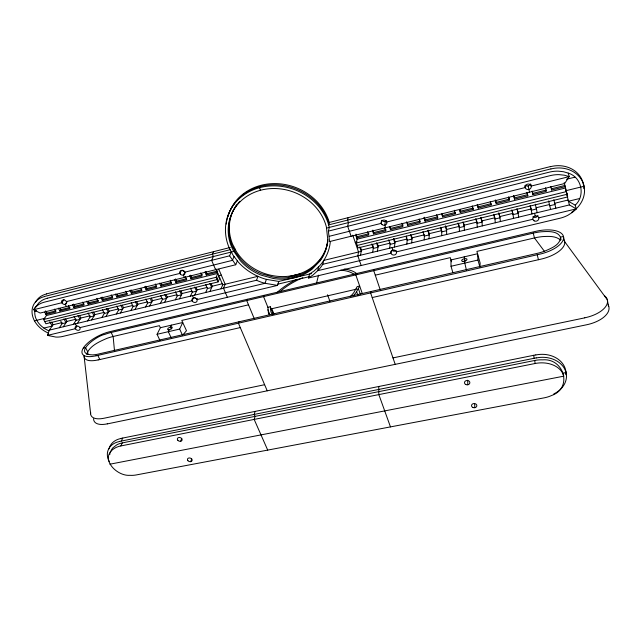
<?xml version="1.0" encoding="UTF-8"?>
<svg xmlns="http://www.w3.org/2000/svg" width="641" height="641" viewBox="0 0 641 641"><rect width="100%" height="100%" fill="white"/><g stroke="black" fill="none" stroke-linecap="round" stroke-linejoin="round"><path stroke-width="0.96" d="M442.611 215.608L455.31 212.475L455.342 213.693L442.602 216.826L442.082 213.79M441.705 235.672L441.753 230.624L429.254 233.653L429.077 238.708M437.675 218.036L437.699 216.818L425.119 219.911L425.063 221.145L437.675 218.036L436.681 214.655M424.198 239.886L424.422 234.822L412.051 237.819L411.69 242.899M34.967 310.02C33.324 319.258 40.8 327.543 48.916 330.796M406.851 244.061L407.267 238.973L395.008 241.945L394.471 247.041M271.183 308.353L271.143 308.882L356.965 289.051M419.166 218.982L420.192 222.339L407.7 225.416L407.243 222.387M269.324 314.298A48.908 21.498 -20.6 0 1 268.451 312.616L267.898 307.311L270.286 306.759L270.847 311.654A46.328 20.36 -20.6 0 0 272.85 314.691M378.743 386.515L378.839 394.6L390.473 426.898M391.146 251.248L390.93 253.187L317.672 270.702L313.04 274.949L308.537 278.018L309.587 274.068L314.05 271.007L318.657 266.784A39.582 34.959 18.5 0 0 323.713 260.414L324.843 258.684A53.235 47.073 20.2 0 0 330.323 241.617M389.688 248.195L390.129 244.357L388.67 239.862M401.827 223.268L402.877 226.602L390.513 229.646L390.089 226.626M385.738 230.816L385.898 229.582L373.687 232.587L373.495 233.829L385.738 230.816L384.664 227.507M109.843 454.381L109.964 453.435M385.305 221.498L384.816 225.199L385.634 227.723M381.611 220.6L381.227 223.364L329.274 236.289M377.421 251.144L378.134 246.032L377.196 243.195M370.802 291.559L370.61 292.921L395.201 364.352M373.927 269.42L373.751 270.67L380.353 290.197M372.685 252.29L373.254 248.436L371.764 243.981M360.546 255.206L361.428 250.078L360.546 247.49M357.061 239.205L565.466 188.005L567.646 196.947L358.039 247.899L356.356 242.995L357.061 239.205L355.739 235.343M355.979 234.101L356.877 236.729L356.644 237.979L368.767 234.999L367.662 231.705M86.575 354.265C89.7 345.852 98.954 341.845 106.654 338.488A25.103 9.992 -26.3 0 1 113.145 336.493L159.393 325.676L160.362 327.719L157.061 334.298L159.986 340.451M348.111 217.684L347.598 220.103L348.448 222.603L347.678 226.289L351.108 236.257M318.657 266.784L317.672 270.702A39.894 35.143 18.5 0 0 322.768 264.308L323.713 260.414L361.212 251.352L359.729 247.025M316.59 282.937L318.505 275.181M326.622 228.084L549.161 172.189A30.231 26.481 -16.5 0 1 558.111 171.155L563.343 171.7L568.214 173.102L569.24 176.604L564.673 183.51L329.57 241.569L328.392 231.113L329.314 227.403L327.872 222.379A53.235 47.073 20.2 0 0 260.262 187.517A53.235 47.073 20.2 0 0 228.989 247.37L232.947 254.998L238.204 261.977A53.235 47.073 20.2 0 0 255.903 275.382L257.978 276.311A39.438 34.614 20 0 0 266.392 279.348L278.763 281.423L311.518 273.603M228.052 216.41A52.963 46.905 20.3 0 1 276.744 183.63A52.963 46.905 20.3 0 1 328.488 219.951L329.242 222.451L328.633 224.887L550.899 168.879M356.196 273.603L355.795 274.901L362.269 293.466M263.82 295.373L263.563 296.607L267.898 307.311M255.07 411.418L254.189 414.423L255.046 416.37L254.165 419.414L267.706 450.094M294.107 277.761L294.868 275.157M62.105 322.567L53.059 324.763L49.333 330.139L47.45 335.387L55.879 337.07A26.081 20.2 29.9 0 0 62.722 336.445L277.497 285.397L278.763 281.423M110.172 452.498L112.471 448.211L116.654 444.894A23.324 17.211 20.9 0 1 122.295 442.907L534.698 360.482A26.826 21.474 -4.3 0 1 542.687 359.857C564.04 357.982 572.95 388.125 551.564 395.513A27.074 21.738 -4.3 0 1 544.137 397.853L136.253 474.941A23.533 17.379 21.2 0 1 129.851 475.318C116.149 476.375 98.394 457.345 115.196 447.931A23.429 17.243 20.8 0 1 120.861 445.944L535.139 363.495A26.954 21.538 -4.2 0 1 543.175 362.878C551.621 363.175 561.42 367.325 563.816 376.171L109.915 464.196M266.392 279.348L265.029 283.298L196.963 299.587M190.697 461.656L191.707 458.868M49.333 330.139L256.552 280.245L257.978 276.311L222.699 284.844L221.025 288.803M238.925 321.814L238.412 323.2L267.225 390.818M247.202 299.291L246.729 300.565L254.253 318.657M180.658 441.28L181.724 438.532M308.537 278.018L559.745 218.301A30.648 26.914 -17 0 0 568.094 215.152L572.509 212.307L576.275 208.878L575.209 205.176C585.553 195.769 581.82 177.116 568.214 173.102M231.249 252.033L229.598 255.823L44.509 302.127A25.928 20.047 29.3 0 0 38.54 304.667L35.728 306.967L33.612 309.739L40.167 313.048L235.736 264.749L237.33 260.903M234.021 256.552L232.403 260.366L184.8 272.185M234.334 250.15L234.862 248.9M218.084 281.92L216.105 277.305L217.828 273.411L46.481 315.508L43.628 319.49L45.92 323.769L218.084 281.92L219.783 278.002M233.148 247.835L233.693 246.593M209.928 291.471L212.259 286.207L211.121 283.562M205.641 292.504L207.42 288.538L205.617 284.388M217.339 272.257L206.258 274.981L206.859 273.699L205.865 271.399M194.648 295.148L197.116 289.868L195.962 287.248M193.598 297.552L192.1 300.749L79.869 327.623M182.533 335.283L179.664 329.073L182.725 322.503L160.362 327.719M213.573 251.673L212.403 254.173L213.397 256.52L211.626 260.318L215.624 269.709M120.853 445.944L122.295 442.907M121.317 441.064L122.743 438.059M190.401 296.174L192.284 292.2L190.497 288.186M169.288 329.706L168.319 331.693L171.219 337.871M171.508 325.123L170.554 327.078L171.379 328.833M200.649 272.978L201.979 276.039L191.002 278.739L191.635 277.449L190.633 275.173M179.512 298.794L182.116 293.506L192.012 291.11M175.297 299.812L177.285 295.83L181.467 294.82L179.616 290.718M184.937 272.024L183.366 275.109L184.4 277.425M174.528 279.436L175.89 282.457L176.555 281.167L186.499 278.715M164.513 302.408L167.253 297.103L176.972 294.748M181.475 270.326L179.881 273.411L66.384 301.599M160.338 303.409L162.429 299.419L166.572 298.418L164.697 294.347M36.024 306.807L38.66 303.041L41.465 300.749A25.744 19.975 29.4 0 1 47.394 298.217M149.649 305.981L152.526 300.669L162.157 298.337M159.529 283.138L160.915 286.142L161.612 284.844L171.468 282.417M145.515 306.975L147.702 302.985L151.813 301.991L150.603 299.419M134.922 309.531L137.927 304.211L147.47 301.895M144.674 286.807L146.076 289.788L146.805 288.498L156.492 286.11M130.828 310.516L133.112 306.51L137.182 305.525L135.251 301.502M129.955 290.445L131.373 293.41L132.134 292.112L141.733 289.748M120.332 313.04L123.465 307.712L132.919 305.42M116.277 314.018L118.657 310.012L122.687 309.034L120.732 305.036M105.877 316.526L109.13 311.181L118.505 308.914M115.372 294.051L116.806 296.991L117.599 295.693L127.11 293.346M101.855 317.487L104.331 313.473L108.321 312.504L106.35 308.537M91.551 319.971L94.924 314.619L104.211 312.375M100.917 297.624L102.368 300.549L103.201 299.243L112.616 296.919M87.569 320.933L90.125 316.91L94.091 315.949L92.088 312.007M76.928 326.269L75.35 328.705L47.45 335.387L48.572 333.761M77.353 323.393L80.846 318.032L90.052 315.805M86.591 301.158L88.065 304.066L88.923 302.76L98.257 300.461M73.403 324.338L76.055 320.308L79.981 319.362L77.954 315.444M63.283 326.774L66.888 321.413L76.015 319.202M59.365 327.719L62.105 323.681L65.999 322.744L63.948 318.849M72.401 304.667L73.891 307.552L74.773 306.246L84.027 303.962M58.331 308.145L59.837 311.013L60.759 309.699L69.925 307.44M66.88 301.999L65.238 304.355L66.384 306.566M64.028 299.595L61.816 302.736L33.612 309.739L36.553 305.797M55.951 310.885L46.857 313.12L45.912 314.435L55.927 311.975L54.421 309.114M183.094 334.626L186.483 330.708L181.78 320.436L248.508 304.828M46.416 293.907L230.247 247.466M329.242 222.451L550.315 166.604M44.501 296.471L230.087 249.718M47.394 298.217L233.789 251.4M328.392 231.113L550.034 175.674A30.488 26.65 -16.2 0 1 559.056 174.64L564.328 175.193L569.24 176.604L531.205 186.058A3.101 2.764 -15.5 0 1 527.247 189.504A3.101 2.764 -15.5 0 1 526.133 184.856A3.101 2.764 -15.5 0 1 531.205 186.058L530.852 184.287M386.779 221.986L525.179 187.557L524.859 185.786M34.798 311.133L36.633 310.685M566.516 179.264L575.009 177.156M191.635 277.449L202.588 274.749M206.859 273.699L217.908 270.975M356.877 236.729L368.968 233.749M390.657 228.404L402.989 225.368L402.468 223.701M407.804 224.182L420.256 221.113M460.31 212.467L460.27 211.25L473.106 208.093L473.178 209.303L460.31 212.467L459.541 209.719M478.202 208.069L478.114 206.859L491.078 203.662L491.206 204.864L478.202 208.069L477.2 204.375M508.529 196.899L509.411 200.385L496.278 203.622L496.142 202.412L509.242 199.183L508.802 197.444M527.583 194.664L527.807 195.858L514.539 199.127L514.354 197.925L527.583 194.664L527.158 192.909M546.116 190.097L532.751 193.39L532.983 194.584L546.388 191.29L545.571 187.749M59.837 311.013L69.949 308.521L68.451 305.645M73.891 307.552L84.083 305.044L82.609 302.143M88.065 304.066L98.353 301.534L96.791 298.402M102.368 300.549L112.752 297.993L111.205 294.836M116.806 296.991L127.287 294.419L125.756 291.238M131.373 293.41L141.949 290.806L140.82 288.41M146.076 289.788L156.749 287.168L155.258 283.947M160.915 286.142L171.684 283.49L170.218 280.253M175.89 282.457L186.763 279.78L185.313 276.519M551.629 190L565.17 186.667L564.841 185.481L551.332 188.815L551.629 190L550.811 186.451M34.55 320.837L44.902 318.297M221.281 275.101L218.805 275.71L217.091 279.612L44.774 321.63M355.21 242.298L356.997 241.865M43.628 319.49L216.105 277.305M356.356 242.995L566.46 191.595M357.197 245.447L567.053 194.279L566.059 190.665L583.999 186.275L583.238 183.911M197.116 289.868L207.099 287.456M212.259 286.207L222.339 283.763M361.428 250.078L373.447 247.17L372.501 244.333M378.134 246.032L390.273 243.091M446.641 234.486L446.633 229.438L459.26 226.385L458.427 223.453M464.38 230.207L464.188 225.191L476.936 222.098L476.127 219.15M482.304 225.896L481.912 220.897L494.796 217.78L494.011 214.799M500.405 221.538L499.82 216.562L512.832 213.405L512.079 210.408M518.697 217.131L517.912 212.179L531.052 208.998L530.323 205.977M549.465 204.535L536.188 207.748L537.174 212.684M43.933 328.08L52.137 326.093L49.79 321.694M192.284 292.2L196.507 291.182L194.68 287.048M207.42 288.538L211.682 287.513L209.879 283.354M373.254 248.436L377.958 247.298L376.475 242.827M390.129 244.357L394.872 243.211L393.462 238.821M549.746 205.753L554.946 204.495L553.84 199.688M566.94 194.648L568.399 201.242L579.608 198.534M322.768 264.308L569.408 204.928L576.275 208.878L538.809 217.836M289.139 276.527L300.645 273.771M396.402 251.873L532.871 219.254M277.417 284.259L309.379 276.648M608.686 306.566L607.219 299.635L564.513 241.433L563.383 236.489L560.498 237.162C560.458 244.942 551.132 248.243 545.179 250.96A28.436 12.508 -13.8 0 1 536.982 253.427L98.57 354.024A24.927 9.751 -26 0 1 92.536 354.898C71.784 354.032 97.16 335.483 104.627 334.482A25.167 9.911 -26.2 0 1 111.133 332.479L533.264 233.132A28.709 12.748 -13.7 0 1 541.333 231.778C548.111 231.385 559.97 230.456 561.067 239.63M375.273 275.173L450.278 257.634L451.496 261.784M83.346 348.079L85.517 347.574L87.617 351.605L87.945 354.553M157.061 334.298L179.664 329.073M451.016 266.271L477.954 260.046L477.553 253.748L450.96 259.95L451.016 266.271L452.81 272.377M96.022 355.819L539.482 254.237A26.457 11.682 -13.7 0 0 563.511 236.465A26.473 11.698 -13.7 0 0 535.203 231.465L110.212 331.573A23.172 9.086 -26.2 0 0 83.25 348.095A23.164 9.078 -26.2 0 0 96.054 355.763M98.153 359.938L240.287 327.583M372.205 297.56L540.692 259.212A26.393 11.77 -13.6 0 0 564.633 241.401A26.401 11.786 -13.6 0 0 564.008 239.966M264.621 384.704L104.267 418.188A22.355 9.903 -27.7 0 1 90.669 412.363M392.981 357.902L584.76 317.856M107.303 423.893L586.339 324.827A25.768 13.068 -11.2 0 0 608.806 306.542A25.784 13.076 -11.2 0 0 608.069 304.956M121.109 438.388L535.78 354.89M119.675 441.393L536.221 357.87M277.497 285.397L265.029 283.298A39.742 34.79 19.9 0 1 256.552 280.245M568.399 201.242L575.209 205.176M560.675 240.231C555.899 235.744 548.568 236.273 542.486 236.609A28.629 12.844 -13.6 0 0 534.442 237.947L476.904 251.4L480.141 263.042L479.917 267.089L477.954 260.046M235.736 264.749L229.598 255.823M544.578 251.528L534.442 237.947L533.264 233.132M44.694 312.143L46.481 315.508M45.639 310.837L46.857 313.12M51.657 322.127L53.059 324.763M60.807 321.213L62.105 323.681M60.006 308.265L60.759 309.699M65.598 318.938L66.888 321.413M75.374 323.865L76.503 326.029M74.027 316.398L76.055 320.308M73.667 304.082L74.773 306.246M79.564 315.548L80.846 318.032M97.752 355.418L99.884 359.545M88.121 312.968L90.125 316.91M88.186 301.31L88.923 302.76M93.658 312.119L94.924 314.619M102.4 309.611L104.331 313.473M111.133 332.479L113.145 336.493L114.531 351.236M102.111 297.047L103.201 299.243M107.88 308.666L109.13 311.181M116.75 306.118L118.657 310.012M116.886 294.219L117.599 295.693M122.223 305.172L123.465 307.712M131.229 302.6L133.112 306.51M131.076 289.892L132.134 292.112M136.709 301.655L137.927 304.211M145.844 299.043L147.702 302.985M145.763 286.263L146.805 288.498M151.316 298.105L152.526 300.669M160.595 295.461L162.429 299.419M160.923 283.346L161.612 284.844M166.059 294.515L167.253 297.103M175.474 291.839L177.285 295.83M175.538 278.899L176.555 281.167M180.946 290.902L182.116 293.506M192.524 295.661L193.526 297.921M189.656 275.694L191.002 278.739M204.936 271.92L206.258 274.981M215.937 268.956L222.699 284.844M227.379 297.304L223.501 288.202L225.159 284.251L218.789 269.22M267.834 309.723L269.693 314.298M268.283 312.047L269.404 314.803M271.736 308.553L273.963 314.09M270.286 306.759L273.378 314.419M259.517 187.709L260.494 190.265M327.519 294.772L329.915 301.262M358.439 288.787L360.394 294.379M356.636 291.695L357.95 295.429M352.766 235.175L358.535 251.993L357.854 255.855L361.171 265.502M372.87 230.119L373.687 232.587M372.405 230.536L373.495 233.829M392.076 247.618L392.877 250.078A2.852 2.532 4.9 0 1 396.434 253.187A2.852 2.532 4.9 0 1 391.691 254.317A2.852 2.532 4.9 0 1 392.877 250.078M393.886 238.444L395.008 241.945M389.656 226.97L390.513 229.646M406.362 236.104L406.811 237.539M406.258 237.362L407.163 240.239L411.955 239.077L410.585 234.662M406.586 221.826L407.7 225.416M411.226 235.175L412.051 237.819M422.98 231.521L424.366 236.072L429.214 234.902L427.868 230.456M328.937 223.669L328.184 221.161A53.099 46.993 20.3 0 0 274.468 184.72A53.099 46.993 20.3 0 0 226.754 220.792M424.302 217.211L425.119 219.911M428.188 230.095L429.254 233.653M423.973 217.531L425.063 221.145M440.904 227.707L441.328 229.166M440.391 227.283L441.745 231.874L446.633 230.688L445.327 226.209M445.591 225.864L446.633 229.438M441.801 214.094L442.602 216.826M466.44 270.181L464.364 261.264M465.021 261.344L464.204 256.857M454.373 210.28L455.342 213.693M457.978 223.004L459.293 227.627L464.236 226.433L462.962 221.922M459.757 209.423L460.27 211.25M463.427 222.483L464.188 225.191M567.646 196.947L564.208 182.621M569.408 204.928L568.062 200.032L554.649 203.277L555.843 208.189M472.241 205.865L473.178 209.303M475.75 218.685L477.024 223.34L482.008 222.139L480.782 217.587M477.617 205.008L478.114 206.859M480.934 217.267L481.912 220.897M490.293 201.402L491.206 204.864M493.69 214.318L494.924 219.014L499.964 217.796L498.77 213.213M495.661 200.553L496.142 202.412M498.874 212.9L499.82 216.562M495.309 199.896L496.278 203.622M511.822 209.911L513.016 214.639L518.104 213.405L516.918 208.67M513.914 196.186L514.354 197.925M517.159 209.174L517.912 212.179M513.665 195.633L514.539 199.127M537.222 254.749L538.44 259.717M526.958 192.348L527.807 195.858M530.131 205.457L531.285 210.216L536.429 208.974L535.291 204.199M529.49 192.196L528.152 185.93M534.578 213.309L535.211 215.945M532.142 191.066L532.983 194.584M548.632 200.954L550.603 209.455M565.362 369.536L565.955 372.573L563.239 373.102L563.583 375.394M531.052 208.998L531.982 213.934M534.698 360.482L535.139 363.495M533.689 355.314L534.121 358.295M512.832 213.405L513.561 218.373M84.115 356.46L90.645 413.79M494.796 217.78L495.325 222.764M476.936 222.098L477.273 227.106M474.652 403.966L474.813 407.7M467.658 380.209L467.818 384.776M459.26 226.385L459.397 231.409M109.202 461.552A21.618 15.961 21.1 0 1 119.707 441.465M109.074 448.868A21.522 15.929 21.1 0 1 121.141 438.46M565.803 374.705A24.775 19.919 -4.6 0 0 565.482 369.512A24.775 19.911 -4.6 0 0 535.796 354.978M553.8 393.927A24.903 19.983 -4.5 0 0 566.075 372.549A24.895 19.967 -4.5 0 0 536.245 357.958M107.327 423.837A22.283 9.992 -27.8 0 1 93.618 418.717M98.185 359.881A23.108 9.15 -26.2 0 1 84.075 355.819M353.095 296.006A48.908 21.498 -20.6 0 0 356.132 292.44L359.681 286.03L357.165 286.615L353.848 292.536A46.328 20.36 -20.6 0 1 350.411 296.471M277 292.616A48.908 21.498 -20.6 0 1 296.767 279.332M344.161 269.044A48.908 21.498 -20.6 0 1 357.189 274.011M280.021 291.647A46.328 20.36 -20.6 0 1 302.848 277.697M340.667 270.149A46.328 20.36 -20.6 0 1 353.92 274.236M604.719 295.942A25.88 12.972 -11.3 0 1 607.339 299.611A25.864 12.956 -11.3 0 1 584.752 317.8M327.839 241.296A50.174 44.437 20.3 0 1 288.594 276.247A50.174 44.437 20.3 0 1 236.329 251.464L232.611 244.253A50.174 44.437 20.3 0 1 236.521 204.952M327.888 239.63A50.302 44.517 20.3 0 1 320.588 259.421L312.512 267.85A50.302 44.517 20.3 0 1 273.691 277.184L261.392 273.771A50.302 44.517 20.3 0 1 240.76 259.325L235.792 252.714L232.066 245.487A50.302 44.517 20.3 0 1 237.154 204.527M237.779 203.75A50.302 44.517 20.3 0 1 239.758 201.506M226.265 224.054A53.099 46.993 20.3 0 1 226.61 221.602M44.541 296.559A23.869 18.517 29.7 0 0 34.454 320.853A23.877 18.525 29.8 0 0 47.65 332.767M35.592 302.103A23.757 18.469 29.8 0 1 46.456 293.987M550.923 168.984A28.084 24.63 -17.1 0 1 584.135 186.235A28.092 24.638 -17.1 0 1 571.708 212.299M550.347 166.708A27.932 24.518 -17.3 0 1 583.374 183.871A27.94 24.534 -17.3 0 1 583.622 185.473M583.759 187.084A27.94 24.534 -17.3 0 1 583.775 188.702M530.419 183.951A3.077 2.74 -15.8 0 1 525.251 185.241M537.967 215.48A3.029 2.652 -13.4 0 1 532.879 216.698M396.114 250.447A2.828 2.516 4.8 0 1 392.124 250.447M386.571 220.816A2.868 2.604 5.7 0 1 382.044 220.304M184.664 271.327A2.724 2.292 26.1 0 1 182.22 270.133M197.372 298.41A2.676 2.227 23.8 0 1 194.784 297.793M320.268 260.703L312.167 269.148A50.431 44.598 20.2 0 1 273.25 278.49L260.927 275.069A50.431 44.598 20.2 0 1 240.239 260.591L233.228 250.415A50.431 44.598 20.2 0 1 261.224 190.073A50.431 44.598 20.2 0 1 326.389 226.978L327.695 238.909A50.431 44.598 20.2 0 1 320.268 260.703M177.845 440.303A2.444 1.859 19.3 0 0 181.948 440.423A2.444 1.859 19.3 0 0 179.416 437.466A2.444 1.859 19.3 0 0 177.845 440.303M187.925 460.695A2.412 1.811 18.2 0 0 191.971 460.831A2.412 1.811 18.2 0 0 189.488 457.946A2.412 1.811 18.2 0 0 187.925 460.695M465.783 384.52A2.684 2.179 0.6 0 0 469.861 382.709A2.684 2.179 0.6 0 0 465.879 380.746A2.684 2.179 0.6 0 0 465.783 384.52M472.81 407.444A2.652 2.115 0.7 0 0 476.84 405.705A2.652 2.115 0.7 0 0 472.914 403.774A2.652 2.115 0.7 0 0 472.81 407.444M463.026 261.4A2.764 1.234 -15.9 0 0 467.001 259.373A2.764 1.234 -15.9 0 0 462.938 259.22A2.764 1.234 -15.9 0 0 463.026 261.4M168.727 329.795A2.524 1.042 -24.7 0 0 172.261 327.543A2.524 1.042 -24.7 0 0 168.775 327.831A2.524 1.042 -24.7 0 0 168.727 329.795M534.177 220.873A3.053 2.668 -13.1 0 0 538.865 218.533A3.053 2.668 -13.1 0 0 534.474 216.217A3.053 2.668 -13.1 0 0 534.177 220.873M382.004 224.534A2.893 2.62 5.9 0 0 386.811 223.34A2.893 2.62 5.9 0 0 383.19 220.143A2.893 2.62 5.9 0 0 382.004 224.534M192.436 301.302A2.7 2.235 23.7 0 0 196.955 301.342A2.7 2.235 23.7 0 0 194.199 297.849A2.7 2.235 23.7 0 0 192.436 301.302M180.225 273.979A2.748 2.3 26 0 0 184.808 274.003A2.748 2.3 26 0 0 181.988 270.406A2.748 2.3 26 0 0 180.225 273.979M61.808 302.728A2.684 2.107 30.1 0 0 66.223 303.778A2.684 2.107 30.1 0 0 64.252 299.98A2.684 2.107 30.1 0 0 61.808 302.728M75.35 328.697A2.636 2.051 28.3 0 0 79.7 329.738A2.636 2.051 28.3 0 0 77.785 326.045A2.636 2.051 28.3 0 0 75.35 328.697"/></g></svg>
